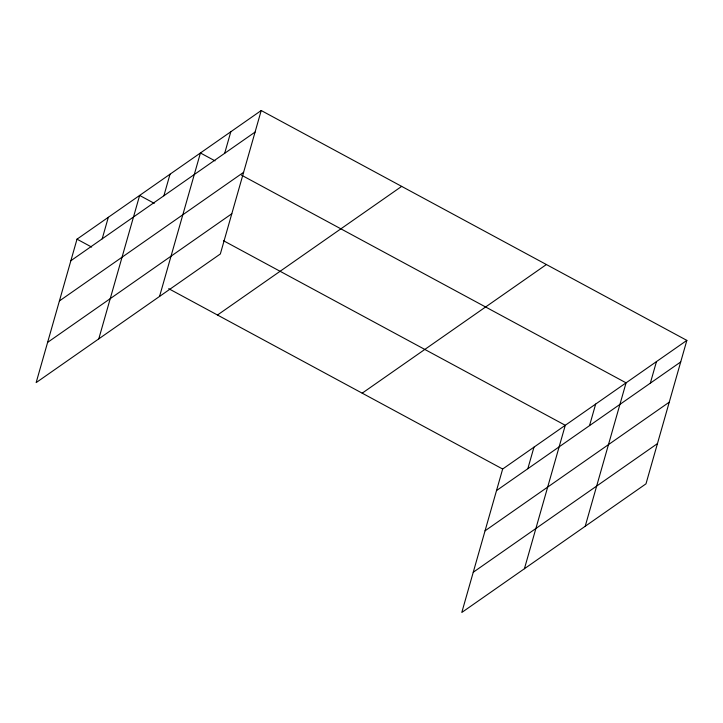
<?xml version="1.0" encoding="UTF-8"?>
<svg xmlns="http://www.w3.org/2000/svg" width="723" height="723" viewBox="0 0 723 723"><rect width="100%" height="100%" fill="white"/><g stroke="black" fill="none" stroke-linecap="round" stroke-linejoin="round"><path stroke-width="1.08" d="M261.211 110.529L77.009 239.168L36.15 382.612L220.343 253.972L261.211 110.529L686.85 340.388L645.991 483.832L461.789 612.471L502.657 469.028L686.85 340.388M102.187 238.852L108.323 217.298M98.78 338.879L139.638 195.427L154.27 203.326M163.886 195.761L170.032 174.198M159.557 296.421L200.425 152.978L215.056 160.877M224.672 153.312L230.818 131.749M527.826 468.712L533.972 447.157M524.419 568.739L565.278 425.287L223.524 240.732M589.534 425.621L595.671 404.067M585.205 526.29L626.064 382.838L241.392 175.102M650.32 383.172L656.457 361.608M70.872 260.723L255.065 132.083M59.413 300.949L243.606 172.309M47.61 342.386L231.803 213.746M217.478 315.02L401.672 186.38M362.196 393.167L546.389 264.537M496.511 490.583L680.714 361.943M485.061 530.809L669.254 402.169M473.249 572.245L657.442 443.615M77.009 239.168L91.64 247.067M168.703 288.676L502.657 469.028"/></g></svg>
